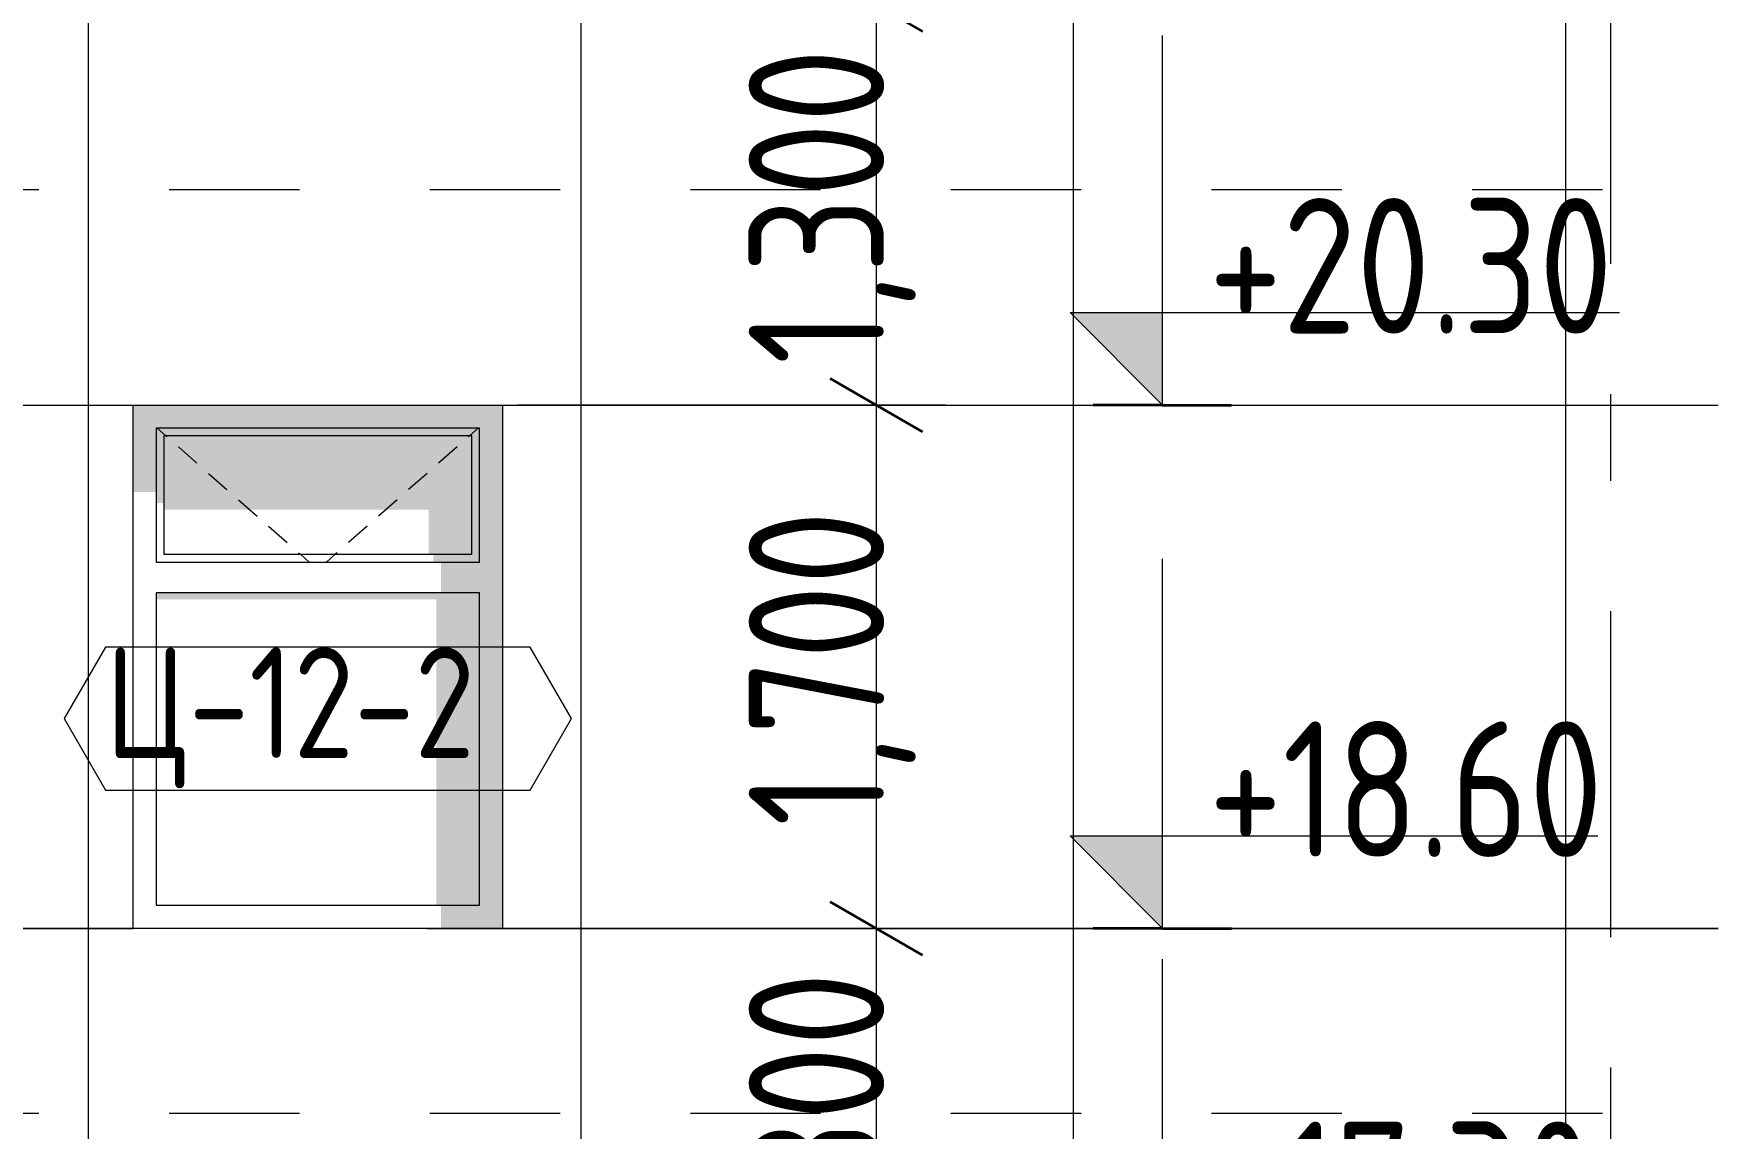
# Model space of a CAD drawing. Header units: millimetres. Extents: x 18162 to 7085488, y 72188 to 247925.
# Drawn here: x 6571880 to 6577329, y 128292 to 131848 of the extents above; entities that cross this region are included whole.
import ezdxf
from ezdxf.enums import TextEntityAlignment as Align

# ---------------------------------------------------------------- set-up
doc = ezdxf.new("R2010")
doc.units = ezdxf.units.MM
doc.header["$MEASUREMENT"] = 0
doc.linetypes.add('Dashed', pattern=[423.333333, 211.666667, -211.666667])
doc.linetypes.add('Double Dashed', pattern=[1093.611073, 529.166651, -211.666656, 141.111112, -211.666656])
for name, color, linetype in [('Archicad Windows', 7, 'Continuous'), ('Structural - Bearing', 7, 'Continuous'), ('Structural - Grid', 7, 'Continuous')]:
    doc.layers.add(name, color=color, linetype=linetype)
doc.styles.add('GENERATED_STYLE_3', font='', dxfattribs={"width": 0.8})
doc.styles.get('GENERATED_STYLE_3').set_extended_font_data('ISOCPEUR MON')
doc.dimstyles.new('GENERATED_STYLE__32', dxfattribs={"dimtxt": 440.00001, "dimasz": 228, "dimexe": 0.18, "dimexo": 50, "dimgap": 0, "dimtad": 1, "dimdec": 0, "dimzin": 0, "dimdsep": 46, "dimtxsty": 'GENERATED_STYLE_3', "dimblk": 'ARROWHEAD_2', "dimblk1": 'ARROWHEAD_2', "dimblk2": 'ARROWHEAD_2', "dimcen": 0.09, "dimclrd": 13, "dimclre": 13, "dimclrt": 13, "dimadec": 0, "dimazin": 0, "dimtfac": 1, "dimtdec": 4, "dimtmove": 0, "dimatfit": 3, "dimfxl": 1, "dimtolj": 1, "dimtzin": 0, "dimarcsym": 0})
doc.dimstyles.new('GENERATED_STYLE__33', dxfattribs={"dimtxt": 440.00001, "dimasz": 228, "dimexe": 0.18, "dimexo": 20220.414063, "dimgap": 0, "dimtad": 1, "dimdec": 0, "dimzin": 0, "dimdsep": 46, "dimtxsty": 'GENERATED_STYLE_3', "dimblk": 'ARROWHEAD_2', "dimblk1": 'ARROWHEAD_2', "dimblk2": 'ARROWHEAD_2', "dimcen": 0.09, "dimclrd": 13, "dimclre": 13, "dimclrt": 13, "dimadec": 0, "dimazin": 0, "dimtfac": 1, "dimtdec": 4, "dimtmove": 0, "dimatfit": 3, "dimfxl": 1, "dimtolj": 1, "dimtzin": 0, "dimarcsym": 0})
doc.dimstyles.new('GENERATED_STYLE__38', dxfattribs={"dimtxt": 440.00001, "dimasz": 228, "dimexe": 0.18, "dimexo": 20336.646461, "dimgap": 0, "dimtad": 1, "dimdec": 0, "dimzin": 0, "dimdsep": 46, "dimtxsty": 'GENERATED_STYLE_3', "dimblk": 'ARROWHEAD_2', "dimblk1": 'ARROWHEAD_2', "dimblk2": 'ARROWHEAD_2', "dimcen": 0.09, "dimclrd": 13, "dimclre": 13, "dimclrt": 13, "dimadec": 0, "dimazin": 0, "dimtfac": 1, "dimtdec": 4, "dimtmove": 0, "dimatfit": 3, "dimfxl": 1, "dimtolj": 1, "dimtzin": 0, "dimarcsym": 0})
doc.dimstyles.new('GENERATED_STYLE__39', dxfattribs={"dimtxt": 440.00001, "dimasz": 228, "dimexe": 0.18, "dimexo": 20256.234337, "dimgap": 0, "dimtad": 1, "dimdec": 0, "dimzin": 0, "dimdsep": 46, "dimtxsty": 'GENERATED_STYLE_3', "dimblk": 'ARROWHEAD_2', "dimblk1": 'ARROWHEAD_2', "dimblk2": 'ARROWHEAD_2', "dimcen": 0.09, "dimclrd": 13, "dimclre": 13, "dimclrt": 13, "dimadec": 0, "dimazin": 0, "dimtfac": 1, "dimtdec": 4, "dimtmove": 0, "dimatfit": 3, "dimfxl": 1, "dimtolj": 1, "dimtzin": 0, "dimarcsym": 0})
doc.dimstyles.new('GENERATED_STYLE__41', dxfattribs={"dimtxt": 440.00001, "dimasz": 228, "dimexe": 0.18, "dimexo": 18955.962133, "dimgap": 0, "dimtad": 1, "dimdec": 0, "dimzin": 0, "dimdsep": 46, "dimtxsty": 'GENERATED_STYLE_3', "dimblk": 'ARROWHEAD_2', "dimblk1": 'ARROWHEAD_2', "dimblk2": 'ARROWHEAD_2', "dimcen": 0.09, "dimclrd": 13, "dimclre": 13, "dimclrt": 13, "dimadec": 0, "dimazin": 0, "dimtfac": 1, "dimtdec": 4, "dimtmove": 0, "dimatfit": 3, "dimfxl": 1, "dimtolj": 1, "dimtzin": 0, "dimarcsym": 0})

# ---------------------------------------------------------------- blocks, each defined once
blk = doc.blocks.new('*X3130', base_point=(6480357.9, 110341.8))
at = {"layer": 'Structural - Bearing', "color": 8, "linetype": 'Continuous', "lineweight": 13}
for p, q in [((6577303.6, 130641.8), (6577353.6, 130641.8)), ((6577303.6, 128941.8), (6577353.6, 128941.8)), ((6577353.6, 128941.8), (6577303.6, 128941.8))]:
    blk.add_line(p, q, dxfattribs=at)
blk = doc.blocks.new('*X3134', base_point=(6480357.9, 110341.8))
at = {"layer": 'Structural - Bearing', "color": 8, "linetype": 'Continuous', "lineweight": 13}
for p, q in [((6572057.9, 131241.8), (6572057.9, 128941.8)), ((6573657.9, 131241.8), (6573657.9, 128941.8)), ((6575257.9, 131241.8), (6575257.9, 128941.8)), ((6576857.9, 131241.8), (6576857.9, 128941.8)), ((6571557.9, 130641.8), (6572057.9, 130641.8)), ((6572057.9, 130641.8), (6572203.6, 130641.8)), ((6573403.6, 130641.8), (6573657.9, 130641.8)), ((6573657.9, 130641.8), (6574757.9, 130641.8)), ((6574757.9, 130641.8), (6575257.9, 130641.8)), ((6575257.9, 130641.8), (6576357.9, 130641.8)), ((6576357.9, 130641.8), (6576857.9, 130641.8)), ((6576857.9, 130641.8), (6577303.6, 130641.8)), ((6572057.9, 128941.8), (6571557.9, 128941.8)), ((6571557.9, 128941.8), (6572057.9, 128941.8)), ((6572057.9, 128941.8), (6572203.6, 128941.8)), ((6572057.9, 128941.8), (6572057.9, 128341.8)), ((6572203.6, 128941.8), (6572057.9, 128941.8)), ((6573157.9, 128941.8), (6573657.9, 128941.8)), ((6573657.9, 128941.8), (6573403.6, 128941.8)), ((6573657.9, 128941.8), (6574757.9, 128941.8)), ((6573657.9, 128941.8), (6573657.9, 128341.8)), ((6574757.9, 128941.8), (6573657.9, 128941.8)), ((6575257.9, 128941.8), (6574757.9, 128941.8)), ((6574757.9, 128941.8), (6575257.9, 128941.8)), ((6575257.9, 128941.8), (6576357.9, 128941.8)), ((6575257.9, 128941.8), (6575257.9, 128341.8)), ((6576357.9, 128941.8), (6575257.9, 128941.8)), ((6576857.9, 128941.8), (6576357.9, 128941.8)), ((6576357.9, 128941.8), (6576857.9, 128941.8)), ((6576857.9, 128941.8), (6577303.6, 128941.8)), ((6576857.9, 128941.8), (6576857.9, 128341.8)), ((6577303.6, 128941.8), (6576857.9, 128941.8)), ((6572057.9, 128341.8), (6572057.9, 128241.8)), ((6573657.9, 128341.8), (6573657.9, 128241.8)), ((6575257.9, 128341.8), (6575257.9, 128241.8)), ((6576857.9, 128341.8), (6576857.9, 128241.8))]:
    blk.add_line(p, q, dxfattribs=at)
blk = doc.blocks.new('*X3141', base_point=(6480357.9, 110341.8))
at = {"layer": 'Structural - Bearing', "color": 8, "linetype": 'Continuous', "lineweight": 13}
for p, q in [((6572057.9, 131941.8), (6572057.9, 131341.8)), ((6573657.9, 131941.8), (6573657.9, 131341.8)), ((6575257.9, 131941.8), (6575257.9, 131341.8)), ((6576857.9, 131941.8), (6576857.9, 131341.8)), ((6572057.9, 131341.8), (6572057.9, 131241.8)), ((6573657.9, 131341.8), (6573657.9, 131241.8)), ((6575257.9, 131341.8), (6575257.9, 131241.8)), ((6576857.9, 131341.8), (6576857.9, 131241.8))]:
    blk.add_line(p, q, dxfattribs=at)
blk = doc.blocks.new('*D3389', base_point=(6480357.9, 110341.8))
at = {"color": 12, "linetype": 'Continuous', "lineweight": 35}
for p, q in [((6574468.7, 129028.4), (6574768.7, 128855.2)), ((6574468.7, 127728.4), (6574768.7, 127555.2))]:
    blk.add_line(p, q, dxfattribs=at)
at = {"color": 13, "linetype": 'Continuous', "lineweight": 13}
for p, q in [((6574843.7, 128941.8), (6573453.6, 128941.8)), ((6574618.7, 127641.8), (6574618.7, 128941.8)), ((6574843.7, 127641.8), (6573453.6, 127641.8))]:
    blk.add_line(p, q, dxfattribs=at)
at = {"color": 13, "lineweight": 13, "insert": (6574746.3, 127773.6), "char_height": 440, "attachment_point": 7, "rotation": 90, "style": 'GENERATED_STYLE_3'}
blk.add_mtext('\\A1;{\\pql;\\fISOCPEUR MON|b0|i0|c0|p0;\\W0.800000;1,300}', dxfattribs=at)
blk = doc.blocks.new('ARROWHEAD_2')
at = {"color": 0, "linetype": 'Continuous', "lineweight": 0}
for p, q in [((-0.378, -0.655), (0.378, 0.655)), ((0, 0), (-1, 0))]:
    blk.add_line(p, q, dxfattribs=at)
blk = doc.blocks.new('*D3390', base_point=(6480357.9, 110341.8))
at = {"color": 12, "linetype": 'Continuous', "lineweight": 35}
for p, q in [((6574468.7, 130728.4), (6574768.7, 130555.2)), ((6574468.7, 129028.4), (6574768.7, 128855.2))]:
    blk.add_line(p, q, dxfattribs=at)
at = {"color": 13, "linetype": 'Continuous', "lineweight": 13}
for p, q in [((6574843.7, 130641.8), (6573453.6, 130641.8)), ((6574618.7, 128941.8), (6574618.7, 130641.8)), ((6574843.7, 128941.8), (6573453.6, 128941.8))]:
    blk.add_line(p, q, dxfattribs=at)
at = {"color": 13, "lineweight": 13, "insert": (6574746.3, 129273.6), "char_height": 440, "attachment_point": 7, "rotation": 90, "style": 'GENERATED_STYLE_3'}
blk.add_mtext('\\A1;{\\pql;\\fISOCPEUR MON|b0|i0|c0|p0;\\W0.800000;1,700}', dxfattribs=at)
blk = doc.blocks.new('*D3391', base_point=(6480357.9, 110341.8))
at = {"color": 12, "linetype": 'Continuous', "lineweight": 35}
for p, q in [((6574468.7, 132028.4), (6574768.7, 131855.2)), ((6574468.7, 130728.4), (6574768.7, 130555.2))]:
    blk.add_line(p, q, dxfattribs=at)
at = {"color": 13, "linetype": 'Continuous', "lineweight": 13}
for p, q in [((6574843.7, 131941.8), (6573453.6, 131941.8)), ((6574618.7, 130641.8), (6574618.7, 131941.8)), ((6574843.7, 130641.8), (6573453.6, 130641.8))]:
    blk.add_line(p, q, dxfattribs=at)
at = {"color": 13, "lineweight": 13, "insert": (6574746.3, 130773.6), "char_height": 440, "attachment_point": 7, "rotation": 90, "style": 'GENERATED_STYLE_3'}
blk.add_mtext('\\A1;{\\pql;\\fISOCPEUR MON|b0|i0|c0|p0;\\W0.800000;1,300}', dxfattribs=at)
blk = doc.blocks.new('*D3432', base_point=(6480357.9, 110341.8))
at = {"color": 12, "linetype": 'Continuous', "lineweight": 35}
for p, q in [((6581093.6, 128378.4), (6581393.6, 128205.2)), ((6581093.6, 128178.4), (6581393.6, 128005.2))]:
    blk.add_line(p, q, dxfattribs=at)
at = {"color": 13, "linetype": 'Continuous', "lineweight": 13}
for p, q in [((6581468.6, 128291.8), (6578874, 128291.8)), ((6581243.6, 128091.8), (6581243.6, 128291.8)), ((6581468.6, 128091.8), (6578874, 128091.8)), ((6581243.6, 125291.8), (6581243.6, 128091.8))]:
    blk.add_line(p, q, dxfattribs=at)
blk = doc.blocks.new('*D3433', base_point=(6480357.9, 110341.8))
at = {"color": 12, "linetype": 'Continuous', "lineweight": 35}
for p, q in [((6581093.6, 131178.4), (6581393.6, 131005.2)), ((6581093.6, 128378.4), (6581393.6, 128205.2))]:
    blk.add_line(p, q, dxfattribs=at)
at = {"color": 13, "linetype": 'Continuous', "lineweight": 13}
for p, q in [((6581468.6, 131091.8), (6578874, 131091.8)), ((6581243.6, 128291.8), (6581243.6, 131091.8))]:
    blk.add_line(p, q, dxfattribs=at)
at = {"color": 13, "lineweight": 13, "char_height": 440, "attachment_point": 7, "rotation": 90, "style": 'GENERATED_STYLE_3'}
for s, insert in [('\\A1;{\\pql;\\fISOCPEUR MON|b0|i0|c0|p0;\\W0.800000;200}', (6581283.3, 130267.4)), ('\\A1;{\\pql;\\fISOCPEUR MON|b0|i0|c0|p0;\\W0.800000;2,800}', (6581371.1, 128769.7))]:
    blk.add_mtext(s, dxfattribs=dict(at, insert=insert))
blk = doc.blocks.new('*D3434', base_point=(6480357.9, 110341.8))
at = {"color": 12, "linetype": 'Continuous', "lineweight": 35}
for p, q in [((6581093.6, 131378.4), (6581393.6, 131205.2)), ((6581093.6, 131178.4), (6581393.6, 131005.2))]:
    blk.add_line(p, q, dxfattribs=at)
at = {"color": 13, "linetype": 'Continuous', "lineweight": 13}
for p, q in [((6581468.6, 131291.8), (6578874, 131291.8)), ((6581243.6, 131091.8), (6581243.6, 131291.8))]:
    blk.add_line(p, q, dxfattribs=at)
blk = doc.blocks.new('*D3435', base_point=(6480357.9, 110341.8))
at = {"color": 12, "linetype": 'Continuous', "lineweight": 35}
for p, q in [((6581093.6, 134178.4), (6581393.6, 134005.2)), ((6581093.6, 131378.4), (6581393.6, 131205.2))]:
    blk.add_line(p, q, dxfattribs=at)
at = {"color": 13, "linetype": 'Continuous', "lineweight": 13}
blk.add_line((6581243.6, 131291.8), (6581243.6, 134091.8), dxfattribs=at)
at = {"color": 13, "lineweight": 13, "char_height": 440, "attachment_point": 7, "rotation": 90, "style": 'GENERATED_STYLE_3'}
for s, insert in [('\\A1;{\\pql;\\fISOCPEUR MON|b0|i0|c0|p0;\\W0.800000;200}', (6581283.3, 133267.4)), ('\\A1;{\\pql;\\fISOCPEUR MON|b0|i0|c0|p0;\\W0.800000;2,800}', (6581371.1, 131769.7))]:
    blk.add_mtext(s, dxfattribs=dict(at, insert=insert))
blk = doc.blocks.new('*D3436', base_point=(6480357.9, 110341.8))
at = {"color": 12, "linetype": 'Continuous', "lineweight": 35}
for p, q in [((6581093.6, 134378.4), (6581393.6, 134205.2)), ((6581093.6, 134178.4), (6581393.6, 134005.2))]:
    blk.add_line(p, q, dxfattribs=at)
at = {"color": 13, "linetype": 'Continuous', "lineweight": 13}
for p, q in [((6581468.6, 134291.8), (6578874, 134291.8)), ((6581243.6, 134091.8), (6581243.6, 134291.8)), ((6581468.6, 134091.8), (6578874, 134091.8)), ((6581243.6, 131291.8), (6581243.6, 134091.8))]:
    blk.add_line(p, q, dxfattribs=at)
blk = doc.blocks.new('*D3456', base_point=(6480357.9, 110341.8))
at = {"color": 13, "linetype": 'Continuous', "lineweight": 13}
for p, q in [((6582152.7, 116291.8), (6582152.7, 149091.8)), ((6582152.7, 116091.8), (6582152.7, 116291.8)), ((6582377.7, 116091.8), (6578789.6, 116091.8))]:
    blk.add_line(p, q, dxfattribs=at)
at = {"color": 12, "linetype": 'Continuous', "lineweight": 35}
for p, q in [((6582002.7, 116378.4), (6582302.7, 116205.2)), ((6582002.7, 116178.4), (6582302.7, 116005.2))]:
    blk.add_line(p, q, dxfattribs=at)
blk = doc.blocks.new('*D3457', base_point=(6480357.9, 110341.8))
at = {"color": 12, "linetype": 'Continuous', "lineweight": 35}
for p, q in [((6582002.7, 149178.4), (6582302.7, 149005.2)), ((6582002.7, 116378.4), (6582302.7, 116205.2))]:
    blk.add_line(p, q, dxfattribs=at)
at = {"color": 13, "linetype": 'Continuous', "lineweight": 13}
for p, q in [((6582377.7, 149091.8), (6578789.6, 149091.8)), ((6582152.7, 116291.8), (6582152.7, 149091.8)), ((6582377.7, 116291.8), (6578789.6, 116291.8)), ((6582152.7, 116091.8), (6582152.7, 116291.8))]:
    blk.add_line(p, q, dxfattribs=at)
at = {"color": 13, "lineweight": 13, "char_height": 440, "attachment_point": 7, "rotation": 90, "style": 'GENERATED_STYLE_3'}
for s, insert in [('\\A1;{\\pql;\\fISOCPEUR MON|b0|i0|c0|p0;\\W0.800000;200}', (6582192.4, 148267.4)), ('\\A1;{\\pql;\\fISOCPEUR MON|b0|i0|c0|p0;\\W0.800000;32,800}', (6582280.3, 131646.7))]:
    blk.add_mtext(s, dxfattribs=dict(at, insert=insert))
blk = doc.blocks.new('*D3463', base_point=(6480357.9, 110341.8))
at = {"color": 12, "linetype": 'Continuous', "lineweight": 35}
for p, q in [((6582911.8, 160878.4), (6583211.8, 160705.2)), ((6582911.8, 110008.4), (6583211.8, 109835.2))]:
    blk.add_line(p, q, dxfattribs=at)
at = {"color": 13, "linetype": 'Continuous', "lineweight": 13}
for p, q in [((6583286.8, 160791.8), (6577609.6, 160791.8)), ((6583061.8, 109921.8), (6583061.8, 160791.8)), ((6583286.8, 109921.8), (6578912.5, 109921.8)), ((6583061.8, 109775.1), (6583061.8, 109921.8))]:
    blk.add_line(p, q, dxfattribs=at)
at = {"color": 13, "lineweight": 13, "insert": (6583189.4, 134680.6), "char_height": 440, "attachment_point": 7, "rotation": 90, "style": 'GENERATED_STYLE_3'}
blk.add_mtext('\\A1;{\\pql;\\fISOCPEUR MON|b0|i0|c0|p0;\\W0.800000;50,870}', dxfattribs=at)
blk = doc.blocks.new('Label_283_2', base_point=(6572803.6, 129388.9))
at = {"color": 13, "linetype": 'Continuous', "lineweight": 13, "flags": 128}
blk.add_lwpolyline([(6571979.7, 129623.2), (6572113.8, 129390.9), (6573493.4, 129390.9), (6573627.5, 129623.2), (6573493.4, 129855.5), (6572113.8, 129855.5)], close=True, dxfattribs=at)
at = {"color": 13, "lineweight": 13, "insert": (6572113.8, 129854.7), "char_height": 360, "attachment_point": 1, "style": 'GENERATED_STYLE_3'}
blk.add_mtext('\\A1;{\\pql;\\pt0,253000;\\fISOCPEUR MON|b0|i0|c0|p0;\\W0.800000;Ц-12-2\\fISOCPEUR MON|b0|i0|c0|p0;\\W0.800000;\\A1{\\H.66x;\\S^  ;}\\fISOCPEUR MON|b0|i0|c0|p0;\\W0.800000;\\fISOCPEUR MON|b0|i0|c0|p0;\\W0.800000;\\A1{\\H.66x;\\S^  ;}\\fISOCPEUR MON|b0|i0|c0|p0;\\W0.800000; \\fISOCPEUR MON|b0|i0|c0|p0;\\W0.800000;\\fISOCPEUR MON|b0|i0|c0|p0;\\W0.800000;\\fISOCPEUR MON|b0|i0|c0|p0;\\W0.800000;\\fISOCPEUR MON|b0|i0|c0|p0;\\W0.800000;\\fISOCPEUR MON|b0|i0|c0|p0;\\W0.800000;\\fISOCPEUR MON|b0|i0|c0|p0;\\W0.800000;\\fISOCPEUR MON|b0|i0|c0|p0;\\W0.800000;\\fISOCPEUR MON|b0|i0|c0|p0;\\W0.800000;\\fISOCPEUR MON|b0|i0|c0|p0;\\W0.800000;\\fISOCPEUR MON|b0|i0|c0|p0;\\W0.800000;\\fISOCPEUR MON|b0|i0|c0|p0;\\W0.800000;\\fISOCPEUR MON|b0|i0|c0|p0;\\W0.800000;\\fISOCPEUR MON|b0|i0|c0|p0;\\W0.800000;\\fISOCPEUR MON|b0|i0|c0|p0;\\W0.800000;\\fISOCPEUR MON|b0|i0|c0|p0;\\W0.800000;\\fISOCPEUR MON|b0|i0|c0|p0;\\W0.800000;\\fISOCPEUR MON|b0|i0|c0|p0;\\W0.800000;\\fISOCPEUR MON|b0|i0|c0|p0;\\W0.800000;\\fISOCPEUR MON|b0|i0|c0|p0;\\W0.800000;\\fISOCPEUR MON|b0|i0|c0|p0;\\W0.800000;\\fISOCPEUR MON|b0|i0|c0|p0;\\W0.800000;\\fISOCPEUR MON|b0|i0|c0|p0;\\W0.800000;\\fISOCPEUR MON|b0|i0|c0|p0;\\W0.800000;\\fISOCPEUR MON|b0|i0|c0|p0;\\W0.800000;\\fISOCPEUR MON|b0|i0|c0|p0;\\W0.800000;\\fISOCPEUR MON|b0|i0|c0|p0;\\W0.800000;\\fISOCPEUR MON|b0|i0|c0|p0;\\W0.800000;\\fISOCPEUR MON|b0|i0|c0|p0;\\W0.800000;\\fISOCPEUR MON|b0|i0|c0|p0;\\W0.800000;\\fISOCPEUR MON|b0|i0|c0|p0;\\W0.800000;\\fISOCPEUR MON|b0|i0|c0|p0;\\W0.800000;\\fISOCPEUR MON|b0|i0|c0|p0;\\W0.800000;\\fISOCPEUR MON|b0|i0|c0|p0;\\W0.800000;\\fISOCPEUR MON|b0|i0|c0|p0;\\W0.800000;\\fISOCPEUR MON|b0|i0|c0|p0;\\W0.800000;\\fISOCPEUR MON|b0|i0|c0|p0;\\W0.800000;\\fISOCPEUR MON|b0|i0|c0|p0;\\W0.800000;\\fISOCPEUR MON|b0|i0|c0|p0;\\W0.800000;\\fISOCPEUR MON|b0|i0|c0|p0;\\W0.800000;\\fISOCPEUR MON|b0|i0|c0|p0;\\W0.800000;\\fISOCPEUR MON|b0|i0|c0|p0;\\W0.800000;\\fISOCPEUR MON|b0|i0|c0|p0;\\W0.800000;\\fISOCPEUR MON|b0|i0|c0|p0;\\W0.800000;}', dxfattribs=at)
blk = doc.blocks.new('Standard grid marker[387]_2', base_point=(6577003.6, 170341.8))
at = {"layer": 'Structural - Grid', "color": 13, "linetype": 'Double Dashed', "lineweight": 13, "ltscale": 2}
blk.add_line((6577003.6, 169341.8), (6577003.6, 105841.8), dxfattribs=at)
at = {"layer": 'Structural - Grid', "color": 13, "lineweight": 13, "style": 'GENERATED_STYLE_3'}
blk.add_attdef('AC_MarkerText_1', text='', height=500, rotation=360, dxfattribs=at).set_placement((6577003.6, 104491.8), align=Align.TOP_CENTER)

msp = doc.modelspace()

# ---------------------------------------------------------------- hatches: boundary and pattern name
at = {"linetype": 'Continuous', "lineweight": 13}
for points in [[(6575547.9, 130641.8), (6575547.9, 130941.8), (6575247.9, 130941.8)], [(6575547.9, 128941.8), (6575547.9, 129241.8), (6575247.9, 129241.8)]]:
    msp.add_hatch(color=13, dxfattribs=at).paths.add_polyline_path(points)
at = {"layer": 'Archicad Windows', "linetype": 'Continuous', "lineweight": 0}
for points in [[(6573403.6, 130641.8), (6572203.6, 130641.8), (6572203.6, 130566.8), (6572278.6, 130566.8), (6573328.6, 130566.8), (6573403.6, 130566.8)], [(6572203.6, 130566.8), (6572203.6, 130358.9), (6572278.6, 130358.9), (6572278.6, 130566.8)], [(6573328.6, 130566.8), (6572278.6, 130566.8), (6572278.6, 130541.8), (6572303.6, 130541.8), (6573303.6, 130541.8), (6573328.6, 130541.8)], [(6573328.6, 130031.8), (6573328.6, 129016.8), (6573403.6, 129016.8), (6573403.6, 130566.8), (6573328.6, 130566.8), (6573328.6, 130131.8)], [(6572278.6, 130541.8), (6572278.6, 130323.6), (6572303.6, 130323.6), (6572303.6, 130541.8)], [(6573303.6, 130541.8), (6572303.6, 130541.8), (6572303.6, 130302.4), (6573163.6, 130302.4), (6573163.6, 130156.8), (6573303.6, 130156.8)], [(6573303.6, 130156.8), (6573328.6, 130156.8), (6573328.6, 130541.8), (6573303.6, 130541.8)], [(6573328.6, 130156.8), (6573178.6, 130156.8), (6573178.6, 130131.8), (6573328.6, 130131.8)], [(6573203.6, 130131.8), (6573203.6, 130031.8), (6573328.6, 130031.8), (6573328.6, 130131.8)], [(6573328.6, 130031.8), (6572278.6, 130031.8), (6572278.6, 130010.6), (6573188.6, 130010.6), (6573188.6, 129016.8), (6573328.6, 129016.8)], [(6573403.6, 129016.8), (6573203.6, 129016.8), (6573203.6, 128941.8), (6573403.6, 128941.8)]]:
    msp.add_hatch(color=49, dxfattribs=at).paths.add_polyline_path(points)

# ---------------------------------------------------------------- linework, layer by layer
at = {"color": 13, "linetype": 'Continuous', "lineweight": 13}
for p, q in [((6575547.9, 130641.8), (6575547.9, 131841.8)), ((6575547.9, 130641.8), (6575247.9, 130941.8)), ((6575247.9, 130941.8), (6575547.9, 130941.8)), ((6575547.9, 130941.8), (6577032.8, 130941.8)), ((6575547.9, 128941.8), (6575547.9, 130141.8)), ((6575547.9, 128941.8), (6575247.9, 129241.8)), ((6575247.9, 129241.8), (6575547.9, 129241.8)), ((6575547.9, 129241.8), (6576962.5, 129241.8)), ((6575547.9, 127641.8), (6575547.9, 128841.8))]:
    msp.add_line(p, q, dxfattribs=at)
at = {"color": 8, "linetype": 'Dashed', "lineweight": 13, "ltscale": 2}
for p, q in [((6552000.8, 131341.8), (6583543.5, 131341.8)), ((6552000.8, 128341.8), (6583543.5, 128341.8))]:
    msp.add_line(p, q, dxfattribs=at)
at = {"color": 12, "linetype": 'Continuous', "lineweight": 35}
for p, q in [((6575547.9, 130641.8), (6575322.9, 130641.8)), ((6575547.9, 130641.8), (6575772.9, 130641.8)), ((6575547.9, 128941.8), (6575322.9, 128941.8)), ((6575547.9, 128941.8), (6575772.9, 128941.8))]:
    msp.add_line(p, q, dxfattribs=at)
at = {"layer": 'Archicad Windows', "color": 7, "linetype": 'Continuous', "lineweight": 13}
for p, q in [((6572203.6, 128941.8), (6572203.6, 130641.8)), ((6572203.6, 130641.8), (6573403.6, 130641.8)), ((6573403.6, 130641.8), (6573403.6, 128941.8)), ((6573403.6, 128941.8), (6572203.6, 128941.8))]:
    msp.add_line(p, q, dxfattribs=at)
at = {"layer": 'Archicad Windows', "color": 7, "linetype": 'Continuous', "lineweight": 9}
for p, q in [((6572278.6, 130566.8), (6572278.6, 130131.8)), ((6573328.6, 130566.8), (6572278.6, 130566.8)), ((6572281.9, 130566.8), (6572310.3, 130541.8)), ((6573325.2, 130566.8), (6573296.9, 130541.8)), ((6573328.6, 130131.8), (6573328.6, 130566.8)), ((6572303.6, 130541.8), (6572303.6, 130156.8)), ((6573303.6, 130541.8), (6572303.6, 130541.8)), ((6572310.3, 130541.8), (6572313.6, 130538.9)), ((6572351.1, 130505.8), (6572411.1, 130452.9)), ((6573256.1, 130505.8), (6573196.1, 130452.9)), ((6573296.9, 130541.8), (6573293.6, 130538.9)), ((6573303.6, 130156.8), (6573303.6, 130541.8)), ((6572448.6, 130419.8), (6572508.6, 130366.9)), ((6573158.6, 130419.8), (6573098.6, 130366.9)), ((6572546.1, 130333.8), (6572606.1, 130280.9)), ((6573061.1, 130333.8), (6573001.1, 130280.9)), ((6572643.6, 130247.9), (6572703.6, 130195)), ((6572963.6, 130247.9), (6572903.6, 130195)), ((6572278.6, 130131.8), (6573328.6, 130131.8)), ((6572303.6, 130156.8), (6573303.6, 130156.8)), ((6572741.1, 130161.9), (6572743.6, 130159.7)), ((6572743.6, 130159.7), (6572746.9, 130156.8)), ((6572746.9, 130156.8), (6572775.2, 130131.8)), ((6572860.3, 130156.8), (6572831.9, 130131.8)), ((6572863.6, 130159.7), (6572860.3, 130156.8)), ((6572866.1, 130161.9), (6572863.6, 130159.7)), ((6572278.6, 130031.8), (6572278.6, 129016.8)), ((6573328.6, 130031.8), (6572278.6, 130031.8)), ((6573328.6, 129016.8), (6573328.6, 130031.8)), ((6572278.6, 129016.8), (6573328.6, 129016.8))]:
    msp.add_line(p, q, dxfattribs=at)

# ---------------------------------------------------------------- block references
at = {"color": 12, "linetype": 'Continuous', "lineweight": 13}
msp.add_blockref('Label_283_2', (6572803.6, 129388.9), dxfattribs=at)
at = {"layer": 'Structural - Bearing', "lineweight": 0}
for name in ['*X3141', '*X3134', '*X3130']:
    msp.add_blockref(name, (6480357.9, 110341.8), dxfattribs=at)
at = {"layer": 'Structural - Grid', "color": 13, "linetype": 'Continuous', "lineweight": 13}
msp.add_blockref('Standard grid marker[387]_2', (6577003.6, 170341.8), dxfattribs=at)

# ---------------------------------------------------------------- texts
at = {"color": 13, "lineweight": 13, "char_height": 440, "attachment_point": 7, "style": 'GENERATED_STYLE_3'}
for s, insert in [('\\A1;{\\pql;\\fISOCPEUR MON|b0|i0|c0|p0;\\W0.800000;+20.30}', (6575697.9, 130874)), ('\\A1;{\\pql;\\fISOCPEUR MON|b0|i0|c0|p0;\\W0.800000;+18.60}', (6575697.9, 129174)), ('\\A1;{\\pql;\\fISOCPEUR MON|b0|i0|c0|p0;\\W0.800000;+17.30}', (6575697.9, 127874))]:
    msp.add_mtext(s, dxfattribs=dict(at, insert=insert))

# ---------------------------------------------------------------- dimensions: what is measured, and where the dimension line sits
at = {"color": 13, "linetype": 'Continuous', "lineweight": 13}
for base, p1, p2, dimstyle, picture, middle in [((6583061.8, 160791.8), (6557303.6, 109921.8), (6558653.6, 160791.8), 'GENERATED_STYLE__41', '*D3463', (6582753.8, 135585)), ((6582152.7, 149091.8), (6557878.3, 116291.8), (6557918.5, 149091.8), 'GENERATED_STYLE__39', '*D3457', (6581844.7, 132551.2)), ((6582152.7, 116291.8), (6557878.3, 116091.8), (6557878.3, 116291.8), 'GENERATED_STYLE__38', '*D3456', (6581844.7, 115769.7)), ((6581243.6, 134291.8), (6557978.6, 134091.8), (6557978.6, 134291.8), 'GENERATED_STYLE__33', '*D3436', (6580935.6, 133769.7)), ((6581243.6, 134091.8), (6557978.6, 131291.8), (6557978.6, 134091.8), 'GENERATED_STYLE__33', '*D3435', (6580935.6, 132506.7)), ((6574618.7, 131941.8), (6573403.6, 130641.8), (6573403.6, 131941.8), 'GENERATED_STYLE__32', '*D3391', (6574310.7, 131510.7)), ((6581243.6, 131291.8), (6557978.6, 131091.8), (6557978.6, 131291.8), 'GENERATED_STYLE__33', '*D3434', (6580935.6, 130769.7)), ((6581243.6, 131091.8), (6557978.6, 128291.8), (6557978.6, 131091.8), 'GENERATED_STYLE__33', '*D3433', (6580935.6, 129506.7)), ((6574618.7, 130641.8), (6573403.6, 128941.8), (6573403.6, 130641.8), 'GENERATED_STYLE__32', '*D3390', (6574310.7, 130010.7)), ((6574618.7, 128941.8), (6573403.6, 127641.8), (6573403.6, 128941.8), 'GENERATED_STYLE__32', '*D3389', (6574310.7, 128510.7)), ((6581243.6, 128291.8), (6557978.6, 128091.8), (6557978.6, 128291.8), 'GENERATED_STYLE__33', '*D3432', (6580935.6, 127769.7))]:
    dim = msp.add_linear_dim(base=base, p1=p1, p2=p2, angle=90, dimstyle=dimstyle, dxfattribs=at)
    dim.commit()
    dim.dimension.update_dxf_attribs({"geometry": picture, "text_midpoint": middle, "dimtype": 160, "text_rotation": 90})

doc.saveas('drawing.dxf')
